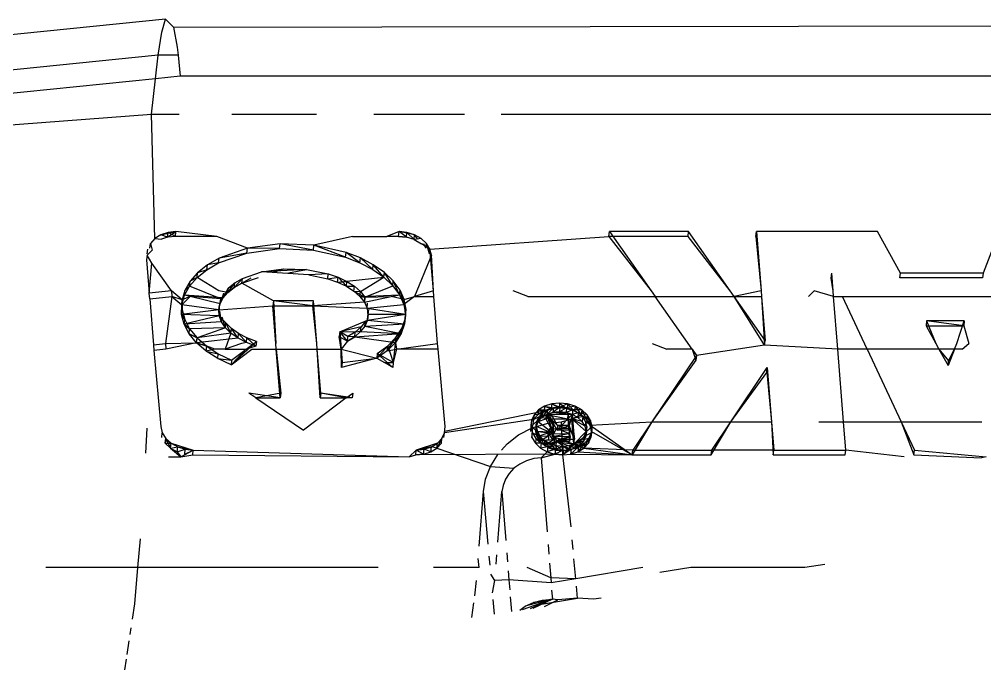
# Model space of a CAD drawing. Header units: metres. Extents: x -4.2 to 4.2, y -5.7 to 5.7.
# Drawn here: x 2.16388 to 2.169, y -0.08227 to -0.07883 of the extents above; entities that cross this region are included whole.
import ezdxf

# ---------------------------------------------------------------- set-up
doc = ezdxf.new("R2010")
doc.units = ezdxf.units.M

msp = doc.modelspace()

# ---------------------------------------------------------------- linework, layer by layer
for p, q in [((2.1646595, -0.0788278), (2.1632112, -0.0789732)), ((2.1646389, -0.0788955), (2.1646595, -0.0788278)), ((2.1646595, -0.0788278), (2.164702, -0.0788687)), ((2.164702, -0.0788687), (2.1973136, -0.0788278)), ((2.164702, -0.0788687), (2.1647212, -0.0789745)), ((2.1646208, -0.0790172), (2.1646389, -0.0788955)), ((2.1647212, -0.0789745), (2.1647255, -0.0790172)), ((2.1646208, -0.0790172), (2.1631279, -0.0791694)), ((2.1646066, -0.0791422), (2.1646208, -0.0790172)), ((2.1647255, -0.0790172), (2.1646208, -0.0790172)), ((2.1647255, -0.0790172), (2.164737, -0.0791289)), ((2.1646066, -0.0791422), (2.1634681, -0.0792583)), ((2.1645854, -0.0793298), (2.1646066, -0.0791422)), ((2.164737, -0.0791289), (2.1646066, -0.0791422)), ((2.1973923, -0.0791289), (2.164737, -0.0791289)), ((2.1634594, -0.0794154), (2.1645854, -0.0793298)), ((2.1645854, -0.0793298), (2.1647309, -0.0793298)), ((2.1646024, -0.0799889), (2.1645854, -0.0793298)), ((2.1650107, -0.0793298), (2.165459, -0.0793298)), ((2.1657634, -0.0793298), (2.166243, -0.0793298)), ((2.166437, -0.0793298), (2.1913633, -0.0793298)), ((2.1646024, -0.0799889), (2.1645786, -0.0800147)), ((2.1646344, -0.0799691), (2.1646024, -0.0799889)), ((2.1646024, -0.0799889), (2.1646372, -0.0799926)), ((2.1646344, -0.0799691), (2.1647141, -0.0799524)), ((2.1646725, -0.0799567), (2.1646344, -0.0799691)), ((2.1646696, -0.079982), (2.1646344, -0.0799691)), ((2.1646696, -0.079982), (2.1646372, -0.0799926)), ((2.1646696, -0.079982), (2.1647141, -0.0799524)), ((2.1646696, -0.079982), (2.1646725, -0.0799567)), ((2.1647113, -0.0799777), (2.1646696, -0.079982)), ((2.1647141, -0.0799524), (2.1646725, -0.0799567)), ((2.1647113, -0.0799777), (2.1646725, -0.0799567)), ((2.1647113, -0.0799777), (2.1647141, -0.0799524)), ((2.1649306, -0.0799777), (2.1647113, -0.0799777)), ((2.1649306, -0.0799777), (2.1647141, -0.0799524)), ((2.1650935, -0.0800406), (2.1649306, -0.0799777)), ((2.1656491, -0.0799777), (2.1654455, -0.0800245)), ((2.1656491, -0.0799777), (2.1658316, -0.0799777)), ((2.1658961, -0.0799524), (2.1658316, -0.0799777)), ((2.1658933, -0.0799777), (2.1658316, -0.0799777)), ((2.1658933, -0.0799777), (2.1658961, -0.0799524)), ((2.1658933, -0.0799777), (2.1659356, -0.079982)), ((2.1659356, -0.079982), (2.1658933, -0.0799777)), ((2.1659356, -0.079982), (2.1658961, -0.0799524)), ((2.1659785, -0.0799691), (2.1658961, -0.0799524)), ((2.1659384, -0.0799567), (2.1658961, -0.0799524)), ((2.1659356, -0.079982), (2.1658961, -0.0799524)), ((2.1659356, -0.079982), (2.1659384, -0.0799567)), ((2.1659757, -0.0799944), (2.1659356, -0.079982)), ((2.1659785, -0.0799691), (2.1659384, -0.0799567)), ((2.1659757, -0.0799944), (2.1659384, -0.0799567)), ((2.1659757, -0.0799944), (2.1659785, -0.0799691)), ((2.1660137, -0.0799889), (2.1659757, -0.0799944)), ((2.1659757, -0.0799944), (2.1660146, -0.0800177)), ((2.1660137, -0.0799889), (2.1659785, -0.0799691)), ((2.1659951, -0.0799923), (2.1659785, -0.0799691)), ((2.1660415, -0.0800147), (2.1660137, -0.0799889)), ((2.1660601, -0.0800448), (2.1670081, -0.0799777)), ((2.1670081, -0.0799777), (2.167011, -0.0799524)), ((2.1674273, -0.0799777), (2.1670081, -0.0799777)), ((2.1670081, -0.0799777), (2.1672322, -0.0802669)), ((2.1674301, -0.0799524), (2.167011, -0.0799524)), ((2.167011, -0.0799524), (2.1672322, -0.0802669)), ((2.1674273, -0.0799777), (2.1674301, -0.0799524)), ((2.1676513, -0.0802669), (2.1674273, -0.0799777)), ((2.1676513, -0.0802669), (2.1674301, -0.0799524)), ((2.1677873, -0.0799777), (2.1677902, -0.0799524)), ((2.1677873, -0.0799777), (2.1678151, -0.0802669)), ((2.168432, -0.0799524), (2.1677902, -0.0799524)), ((2.1677902, -0.0799524), (2.1678151, -0.0802669)), ((2.1685526, -0.0801719), (2.168432, -0.0799524)), ((2.1690765, -0.0799524), (2.1689909, -0.0801719)), ((2.164562, -0.0800701), (2.1645648, -0.0800448)), ((2.1645758, -0.08004), (2.1645786, -0.0800147)), ((2.1645786, -0.0800147), (2.1645883, -0.0800511)), ((2.1650935, -0.0800406), (2.1649433, -0.0800931)), ((2.1650906, -0.0800659), (2.1650935, -0.0800406)), ((2.1650906, -0.0800659), (2.1652633, -0.0800423)), ((2.1652661, -0.080017), (2.1650935, -0.0800406)), ((2.1652633, -0.0800423), (2.1650935, -0.0800406)), ((2.1652633, -0.0800423), (2.1652661, -0.080017)), ((2.1652633, -0.0800423), (2.1654427, -0.0800499)), ((2.1654455, -0.0800245), (2.1652661, -0.080017)), ((2.1654427, -0.0800499), (2.1652661, -0.080017)), ((2.1654427, -0.0800499), (2.1654455, -0.0800245)), ((2.1656153, -0.0800625), (2.1654455, -0.0800245)), ((2.1656124, -0.0800879), (2.1654455, -0.0800245)), ((2.1660601, -0.0800448), (2.1660146, -0.0800177)), ((2.1660386, -0.08004), (2.166027, -0.0800163)), ((2.1660386, -0.08004), (2.1660415, -0.0800147)), ((2.1660601, -0.0800448), (2.1660415, -0.0800147)), ((2.1660572, -0.0800701), (2.1660415, -0.0800147)), ((2.1660572, -0.0800701), (2.1660601, -0.0800448)), ((2.1660681, -0.080077), (2.1660601, -0.0800448)), ((2.1660653, -0.0801023), (2.1660601, -0.0800448)), ((2.1645619, -0.080077), (2.164559, -0.0801023)), ((2.1645883, -0.0800511), (2.1645619, -0.080077)), ((2.1645869, -0.0801199), (2.1645619, -0.080077)), ((2.1649433, -0.0800931), (2.164881, -0.0801288)), ((2.1649404, -0.0801184), (2.1650906, -0.0800659)), ((2.1649404, -0.0801184), (2.1649433, -0.0800931)), ((2.1650906, -0.0800659), (2.1649433, -0.0800931)), ((2.1654427, -0.0800499), (2.1656124, -0.0800879)), ((2.1656124, -0.0800879), (2.1656153, -0.0800625)), ((2.1656124, -0.0800879), (2.1656887, -0.0801173)), ((2.1656916, -0.080092), (2.1656153, -0.0800625)), ((2.1656887, -0.0801173), (2.1656153, -0.0800625)), ((2.1656887, -0.0801173), (2.1656916, -0.080092)), ((2.1657598, -0.0801275), (2.1656916, -0.080092)), ((2.1657569, -0.0801528), (2.1656916, -0.080092)), ((2.1660681, -0.080077), (2.1659778, -0.0802966)), ((2.1660653, -0.0801023), (2.1660681, -0.080077)), ((2.1660783, -0.0802669), (2.1660681, -0.080077)), ((2.164559, -0.0801023), (2.164573, -0.0802788)), ((2.164573, -0.0802788), (2.1645869, -0.0801199)), ((2.1646898, -0.0802669), (2.1645869, -0.0801199)), ((2.164881, -0.0801288), (2.1648293, -0.0801698)), ((2.1648781, -0.0801542), (2.1649404, -0.0801184)), ((2.1648781, -0.0801542), (2.164881, -0.0801288)), ((2.1649404, -0.0801184), (2.164881, -0.0801288)), ((2.1651674, -0.080166), (2.165284, -0.0801499)), ((2.165232, -0.0801679), (2.165284, -0.0801499)), ((2.165284, -0.0801499), (2.165406, -0.0801534)), ((2.1656887, -0.0801173), (2.1657569, -0.0801528)), ((2.1657569, -0.0801528), (2.1657598, -0.0801275)), ((2.1658184, -0.0801683), (2.1657598, -0.0801275)), ((2.1658155, -0.0801936), (2.1657598, -0.0801275)), ((2.1660783, -0.0802669), (2.1660653, -0.0801023)), ((2.1647864, -0.0802405), (2.1648264, -0.0801951)), ((2.1648293, -0.0801698), (2.1647893, -0.0802151)), ((2.1648264, -0.0801951), (2.1647893, -0.0802151)), ((2.1648264, -0.0801951), (2.1648781, -0.0801542)), ((2.1648264, -0.0801951), (2.1648293, -0.0801698)), ((2.164942, -0.0802669), (2.1648264, -0.0801951)), ((2.1648781, -0.0801542), (2.1648293, -0.0801698)), ((2.1650233, -0.0802487), (2.1650671, -0.0802004)), ((2.1650261, -0.0802234), (2.1650671, -0.0802004)), ((2.1650642, -0.0802257), (2.1651511, -0.080196)), ((2.1650642, -0.0802257), (2.1651121, -0.080198)), ((2.1650642, -0.0802257), (2.1650671, -0.0802004)), ((2.1650671, -0.0802004), (2.1651674, -0.080166)), ((2.165406, -0.0801534), (2.1651674, -0.080166)), ((2.1654186, -0.0801818), (2.1651674, -0.080166)), ((2.1653098, -0.0801702), (2.165406, -0.0801534)), ((2.165406, -0.0801534), (2.1655216, -0.0801764)), ((2.1655216, -0.0801764), (2.1654186, -0.0801818)), ((2.1654186, -0.0801818), (2.1655187, -0.0802017)), ((2.1655187, -0.0802017), (2.1655216, -0.0801764)), ((2.1655187, -0.0802017), (2.1655736, -0.0801945)), ((2.1655187, -0.0802017), (2.1655736, -0.0801945)), ((2.1655187, -0.0802017), (2.1655707, -0.0802199)), ((2.1655216, -0.0801764), (2.1655736, -0.0801945)), ((2.1655707, -0.0802199), (2.1658155, -0.0801936)), ((2.1655707, -0.0802199), (2.1655736, -0.0801945)), ((2.1655736, -0.0801945), (2.16562, -0.0802166)), ((2.1655736, -0.0801945), (2.1656171, -0.0802419)), ((2.1656917, -0.0802702), (2.1658155, -0.0801936)), ((2.1657569, -0.0801528), (2.1658155, -0.0801936)), ((2.1658155, -0.0801936), (2.1658184, -0.0801683)), ((2.1658155, -0.0801936), (2.1658631, -0.0802388)), ((2.165866, -0.0802135), (2.1658184, -0.0801683)), ((2.1658631, -0.0802388), (2.1658184, -0.0801683)), ((2.1681859, -0.0801984), (2.1681888, -0.0801731)), ((2.1681962, -0.0802669), (2.1681859, -0.0801984)), ((2.1681962, -0.0802669), (2.1681888, -0.0801731)), ((2.1685498, -0.0801972), (2.1685526, -0.0801719)), ((2.1689881, -0.0801972), (2.1685498, -0.0801972)), ((2.1689909, -0.0801719), (2.1685526, -0.0801719)), ((2.1689909, -0.0801719), (2.1689881, -0.0801972)), ((2.1647591, -0.080289), (2.1647864, -0.0802405)), ((2.1647893, -0.0802151), (2.1647619, -0.0802637)), ((2.1647864, -0.0802405), (2.1647619, -0.0802637)), ((2.1647864, -0.0802405), (2.1647893, -0.0802151)), ((2.1649512, -0.0803092), (2.1647864, -0.0802405)), ((2.1649646, -0.0803038), (2.1649927, -0.0802497)), ((2.1649898, -0.080275), (2.1650261, -0.0802234)), ((2.1650233, -0.0802487), (2.1649898, -0.080275)), ((2.1649898, -0.080275), (2.1650233, -0.0802487)), ((2.1649898, -0.080275), (2.1649927, -0.0802497)), ((2.1649898, -0.080275), (2.1649927, -0.0802497)), ((2.1649927, -0.0802497), (2.1650261, -0.0802234)), ((2.1650233, -0.0802487), (2.1650261, -0.0802234)), ((2.1650642, -0.0802257), (2.1650233, -0.0802487)), ((2.1650233, -0.0802487), (2.1650642, -0.0802257)), ((2.1652307, -0.0803197), (2.1650642, -0.0802257)), ((2.1655707, -0.0802199), (2.16562, -0.0802166)), ((2.1655707, -0.0802199), (2.1656171, -0.0802419)), ((2.1656171, -0.0802419), (2.16562, -0.0802166)), ((2.1656171, -0.0802419), (2.1656568, -0.0802673)), ((2.1656171, -0.0802419), (2.1656568, -0.0802673)), ((2.1656171, -0.0802419), (2.1656596, -0.080242)), ((2.16562, -0.0802166), (2.1656596, -0.080242)), ((2.1656568, -0.0802673), (2.1656596, -0.080242)), ((2.1656596, -0.080242), (2.1656917, -0.0802702)), ((2.1657153, -0.0803004), (2.1658631, -0.0802388)), ((2.1658631, -0.0802388), (2.165866, -0.0802135)), ((2.1658631, -0.0802388), (2.1658986, -0.0802873)), ((2.1659014, -0.080262), (2.165866, -0.0802135)), ((2.1658986, -0.0802873), (2.165866, -0.0802135)), ((2.1646898, -0.0802669), (2.164573, -0.0802788)), ((2.1645753, -0.0803085), (2.164573, -0.0802788)), ((2.1645753, -0.0803085), (2.1646921, -0.0802966)), ((2.1646921, -0.0802966), (2.1646583, -0.0805453)), ((2.1646898, -0.0802669), (2.1646921, -0.0802966)), ((2.1647478, -0.0803145), (2.1646898, -0.0802669)), ((2.1646921, -0.0802966), (2.164745, -0.0803398)), ((2.1647478, -0.0803145), (2.1646921, -0.0802966)), ((2.164745, -0.0803398), (2.1647591, -0.080289)), ((2.1647904, -0.0802966), (2.164745, -0.0803398)), ((2.1647619, -0.0802637), (2.1647478, -0.0803145)), ((2.1647591, -0.080289), (2.1647478, -0.0803145)), ((2.1647904, -0.0802966), (2.1647478, -0.0803145)), ((2.1647591, -0.080289), (2.1647619, -0.0802637)), ((2.1647904, -0.0802966), (2.1647591, -0.080289)), ((2.1649646, -0.0803038), (2.1647591, -0.080289)), ((2.1649483, -0.0803345), (2.1647904, -0.0802966)), ((2.1649512, -0.0803092), (2.1647904, -0.0802966)), ((2.1649898, -0.080275), (2.164942, -0.0802669)), ((2.1649483, -0.0803345), (2.1649675, -0.0802785)), ((2.1649483, -0.0803345), (2.1649646, -0.0803038)), ((2.1649512, -0.0803092), (2.1649898, -0.080275)), ((2.1649646, -0.0803038), (2.1649898, -0.080275)), ((2.1649646, -0.0803038), (2.1649675, -0.0802785)), ((2.1656568, -0.0802673), (2.1657153, -0.0803004)), ((2.1656568, -0.0802673), (2.1656917, -0.0802702)), ((2.1656568, -0.0802673), (2.1656888, -0.0802955)), ((2.1656568, -0.0802673), (2.1656917, -0.0802702)), ((2.1656888, -0.0802955), (2.1656917, -0.0802702)), ((2.1656888, -0.0802955), (2.1658986, -0.0802873)), ((2.1656888, -0.0802955), (2.1657125, -0.0803257)), ((2.1656888, -0.0802955), (2.1657153, -0.0803004)), ((2.1656917, -0.0802702), (2.1657153, -0.0803004)), ((2.1657125, -0.0803257), (2.1658538, -0.0802966)), ((2.1657153, -0.0803004), (2.1657125, -0.0803257)), ((2.1657125, -0.0803257), (2.1657153, -0.0803004)), ((2.1657153, -0.0803004), (2.1658538, -0.0802966)), ((2.1658538, -0.0802966), (2.1658986, -0.0802873)), ((2.165924, -0.0803127), (2.1658538, -0.0802966)), ((2.1658986, -0.0802873), (2.1659014, -0.080262)), ((2.1658986, -0.0802873), (2.1659212, -0.080338)), ((2.165924, -0.0803127), (2.1659014, -0.080262)), ((2.1659212, -0.080338), (2.1659014, -0.080262)), ((2.1659778, -0.0802966), (2.1659212, -0.080338)), ((2.165924, -0.0803127), (2.1659778, -0.0802966)), ((2.1660783, -0.0802669), (2.1659778, -0.0802966)), ((2.1659778, -0.0802966), (2.1660807, -0.0802966)), ((2.1660807, -0.0802966), (2.1660783, -0.0802669)), ((2.1661004, -0.0805453), (2.1660807, -0.0802966)), ((2.1665791, -0.0802966), (2.1665006, -0.0802669)), ((2.1665791, -0.0802966), (2.1672531, -0.0802966)), ((2.1672322, -0.0802669), (2.1672531, -0.0802966)), ((2.1672531, -0.0802966), (2.1676722, -0.0802966)), ((2.1674489, -0.080575), (2.1672531, -0.0802966)), ((2.1676722, -0.0802966), (2.1676513, -0.0802669)), ((2.1678151, -0.0802669), (2.1676722, -0.0802966)), ((2.1676722, -0.0802966), (2.1678175, -0.0802966)), ((2.1678359, -0.0805293), (2.1676722, -0.0802966)), ((2.167833, -0.0805546), (2.1676722, -0.0802966)), ((2.1678151, -0.0802669), (2.1678175, -0.0802966)), ((2.1678175, -0.0802966), (2.1678359, -0.0805293)), ((2.1678175, -0.0802966), (2.167833, -0.0805546)), ((2.1680665, -0.0802966), (2.1680959, -0.0802669)), ((2.1681986, -0.0802966), (2.1680959, -0.0802669)), ((2.1681986, -0.0802966), (2.1681962, -0.0802669)), ((2.1681986, -0.0802966), (2.1682465, -0.0802966)), ((2.1682207, -0.080575), (2.1681986, -0.0802966)), ((2.1682465, -0.0802966), (2.1692086, -0.0802966)), ((2.1683767, -0.080575), (2.1682465, -0.0802966)), ((2.1645753, -0.0803085), (2.1645946, -0.0805518)), ((2.1647445, -0.0803915), (2.164745, -0.0803398)), ((2.164745, -0.0803398), (2.1647478, -0.0803145)), ((2.1649413, -0.0803664), (2.164745, -0.0803398)), ((2.164745, -0.0803398), (2.1647474, -0.0803662)), ((2.1647478, -0.0803145), (2.1647474, -0.0803662)), ((2.1649413, -0.0803664), (2.1649512, -0.0803092)), ((2.1649413, -0.0803664), (2.1649483, -0.0803345)), ((2.1649413, -0.0803664), (2.1649483, -0.0803345)), ((2.1649413, -0.0803664), (2.1649442, -0.0803411)), ((2.1649413, -0.0803664), (2.1652279, -0.080345)), ((2.1649437, -0.0803987), (2.1649442, -0.0803411)), ((2.1649483, -0.0803345), (2.1649512, -0.0803092)), ((2.1649483, -0.0803345), (2.1649512, -0.0803092)), ((2.1652307, -0.0803197), (2.1652279, -0.080345)), ((2.1652279, -0.080345), (2.1654397, -0.080345)), ((2.1652437, -0.0805453), (2.1652279, -0.080345)), ((2.1654425, -0.0803197), (2.1652307, -0.0803197)), ((2.1652307, -0.0803197), (2.1652437, -0.0805453)), ((2.1654397, -0.080345), (2.1652307, -0.0803197)), ((2.1654397, -0.080345), (2.1652307, -0.0803197)), ((2.1654397, -0.080345), (2.1654425, -0.0803197)), ((2.1657125, -0.0803257), (2.1654397, -0.080345)), ((2.1654604, -0.0805453), (2.1654397, -0.080345)), ((2.1654397, -0.080345), (2.1657271, -0.0803573)), ((2.1654604, -0.0805453), (2.1654425, -0.0803197)), ((2.1657125, -0.0803257), (2.1657271, -0.0803573)), ((2.1657125, -0.0803257), (2.1657271, -0.0803573)), ((2.1657271, -0.0803573), (2.16573, -0.080332)), ((2.1657271, -0.0803573), (2.1659212, -0.080338)), ((2.1659212, -0.080338), (2.165924, -0.0803127)), ((2.1659212, -0.080338), (2.1659303, -0.0803897)), ((2.1659332, -0.0803644), (2.165924, -0.0803127)), ((2.1659303, -0.0803897), (2.165924, -0.0803127)), ((2.1647445, -0.0803915), (2.1647474, -0.0803662)), ((2.1649413, -0.0803664), (2.1647445, -0.0803915)), ((2.1647576, -0.0804431), (2.1647445, -0.0803915)), ((2.1649437, -0.0803987), (2.1647445, -0.0803915)), ((2.1647605, -0.0804177), (2.1647445, -0.0803915)), ((2.1647445, -0.0803915), (2.1647605, -0.0804177)), ((2.1647474, -0.0803662), (2.1647605, -0.0804177)), ((2.1649437, -0.0803987), (2.1647576, -0.0804431)), ((2.1649437, -0.0803987), (2.1649413, -0.0803664)), ((2.1649437, -0.0803987), (2.1649413, -0.0803664)), ((2.1649437, -0.0803987), (2.1649466, -0.0803734)), ((2.1649793, -0.080436), (2.1649437, -0.0803987)), ((2.1649555, -0.0804306), (2.1649437, -0.0803987)), ((2.1649555, -0.0804306), (2.1649466, -0.0803734)), ((2.1649555, -0.0804306), (2.1649584, -0.0804053)), ((2.1649764, -0.0804613), (2.1649584, -0.0804053)), ((2.1657271, -0.0803573), (2.1659303, -0.0803897)), ((2.1657271, -0.0803573), (2.1657313, -0.0803964)), ((2.1657271, -0.0803573), (2.1657325, -0.0803896)), ((2.1657325, -0.0803896), (2.1657284, -0.0804217)), ((2.1657284, -0.0804217), (2.1659303, -0.0803897)), ((2.1657313, -0.0803964), (2.1657284, -0.0804217)), ((2.1657284, -0.0804217), (2.1657313, -0.0803964)), ((2.1657325, -0.0803896), (2.1657354, -0.0803643)), ((2.1657325, -0.0803896), (2.1659303, -0.0803897)), ((2.1659258, -0.0804413), (2.1659332, -0.0803644)), ((2.1659303, -0.0803897), (2.1659258, -0.0804413)), ((2.1659287, -0.080416), (2.1659332, -0.0803644)), ((2.1659303, -0.0803897), (2.1659287, -0.080416)), ((2.1659303, -0.0803897), (2.1659332, -0.0803644)), ((2.1647576, -0.0804431), (2.1647605, -0.0804177)), ((2.1649555, -0.0804306), (2.1647576, -0.0804431)), ((2.164784, -0.0804932), (2.1647576, -0.0804431)), ((2.1647869, -0.0804679), (2.1647576, -0.0804431)), ((2.1647576, -0.0804431), (2.1647869, -0.0804679)), ((2.1647605, -0.0804177), (2.1647869, -0.0804679)), ((2.1649764, -0.0804613), (2.1649555, -0.0804306)), ((2.1649764, -0.0804613), (2.1649793, -0.080436)), ((2.1650088, -0.0804649), (2.1649793, -0.080436)), ((2.1650059, -0.0804902), (2.1649793, -0.080436)), ((2.1655819, -0.080483), (2.1657284, -0.0804217)), ((2.1656954, -0.080457), (2.1655819, -0.080483)), ((2.1656954, -0.080457), (2.1656644, -0.0804841)), ((2.165715, -0.0804528), (2.1656925, -0.0804823)), ((2.1656925, -0.0804823), (2.1656954, -0.080457)), ((2.1657178, -0.0804275), (2.1656954, -0.080457)), ((2.1657284, -0.0804217), (2.165715, -0.0804528)), ((2.165715, -0.0804528), (2.1657178, -0.0804275)), ((2.165715, -0.0804528), (2.1659258, -0.0804413)), ((2.165715, -0.0804528), (2.1659078, -0.0804915)), ((2.1657284, -0.0804217), (2.1659258, -0.0804413)), ((2.1659078, -0.0804915), (2.1659287, -0.080416)), ((2.1659258, -0.0804413), (2.1659078, -0.0804915)), ((2.1659107, -0.0804662), (2.1659287, -0.080416)), ((2.1659258, -0.0804413), (2.1659287, -0.080416)), ((2.1686914, -0.0804258), (2.1686885, -0.0804511)), ((2.1686885, -0.0804511), (2.1688882, -0.0804511)), ((2.1686885, -0.0804511), (2.1687406, -0.0805453)), ((2.1688911, -0.0804258), (2.1686914, -0.0804258)), ((2.1686914, -0.0804258), (2.1687406, -0.0805453)), ((2.1688882, -0.0804511), (2.1686914, -0.0804258)), ((2.1688511, -0.0805453), (2.1688911, -0.0804258)), ((2.1688911, -0.0804258), (2.1688882, -0.0804511)), ((2.1688882, -0.0804511), (2.1689156, -0.0805453)), ((2.164784, -0.0804932), (2.1647869, -0.0804679)), ((2.1648232, -0.0805408), (2.164784, -0.0804932)), ((2.164826, -0.0805155), (2.164784, -0.0804932)), ((2.164784, -0.0804932), (2.164826, -0.0805155)), ((2.1649764, -0.0804613), (2.1647869, -0.0804679)), ((2.1647869, -0.0804679), (2.164826, -0.0805155)), ((2.1649764, -0.0804613), (2.164826, -0.0805155)), ((2.1650059, -0.0804902), (2.164826, -0.0805155)), ((2.1650059, -0.0804902), (2.1649749, -0.080575)), ((2.1650059, -0.0804902), (2.1649764, -0.0804613)), ((2.1650059, -0.0804902), (2.1650088, -0.0804649)), ((2.1650433, -0.0805166), (2.1650059, -0.0804902)), ((2.1650462, -0.0804913), (2.1650088, -0.0804649)), ((2.1650433, -0.0805166), (2.1650088, -0.0804649)), ((2.1650433, -0.0805166), (2.1650462, -0.0804913)), ((2.1650906, -0.0805144), (2.1650462, -0.0804913)), ((2.1650877, -0.0805397), (2.1650462, -0.0804913)), ((2.1655819, -0.080483), (2.165579, -0.0805083)), ((2.1655892, -0.080575), (2.165579, -0.0805083)), ((2.165579, -0.0805083), (2.1656228, -0.0805335)), ((2.1655819, -0.080483), (2.1655892, -0.080575)), ((2.1656228, -0.0805335), (2.1655819, -0.080483)), ((2.1656257, -0.0805082), (2.1655819, -0.080483)), ((2.1656644, -0.0804841), (2.1655819, -0.080483)), ((2.1656228, -0.0805335), (2.1656257, -0.0805082)), ((2.1656228, -0.0805335), (2.1656615, -0.0805094)), ((2.1656615, -0.0805094), (2.1656228, -0.0805335)), ((2.1656644, -0.0804841), (2.1656257, -0.0805082)), ((2.1656615, -0.0805094), (2.1656257, -0.0805082)), ((2.1656925, -0.0804823), (2.1656615, -0.0805094)), ((2.1656615, -0.0805094), (2.1656644, -0.0804841)), ((2.1656615, -0.0805094), (2.1659078, -0.0804915)), ((2.1656615, -0.0805094), (2.1658767, -0.0805393)), ((2.1656925, -0.0804823), (2.1656644, -0.0804841)), ((2.1656925, -0.0804823), (2.1659078, -0.0804915)), ((2.1659107, -0.0804662), (2.1658767, -0.0805393)), ((2.1658767, -0.0805393), (2.1659107, -0.0804662)), ((2.1659078, -0.0804915), (2.1658767, -0.0805393)), ((2.1658795, -0.0805139), (2.1659107, -0.0804662)), ((2.1659078, -0.0804915), (2.1659107, -0.0804662)), ((2.1645946, -0.0805518), (2.1646583, -0.0805453)), ((2.1645946, -0.0805518), (2.1645969, -0.0805815)), ((2.1646583, -0.0805453), (2.1648232, -0.0805408)), ((2.1646583, -0.0805453), (2.1646606, -0.080575)), ((2.1648232, -0.0805408), (2.1646606, -0.080575)), ((2.1648232, -0.0805408), (2.164826, -0.0805155)), ((2.1650433, -0.0805166), (2.1648232, -0.0805408)), ((2.1648741, -0.0805849), (2.1648232, -0.0805408)), ((2.164877, -0.0805595), (2.1648232, -0.0805408)), ((2.1648232, -0.0805408), (2.164877, -0.0805595)), ((2.164826, -0.0805155), (2.164877, -0.0805595)), ((2.1648741, -0.0805849), (2.164877, -0.0805595)), ((2.164877, -0.0805595), (2.1649385, -0.0805989)), ((2.1649206, -0.080575), (2.164877, -0.0805595)), ((2.1650611, -0.0805453), (2.1649749, -0.080575)), ((2.1650064, -0.080658), (2.1651409, -0.0805338)), ((2.1650877, -0.0805397), (2.1650433, -0.0805166)), ((2.1650877, -0.0805397), (2.1650611, -0.0805453)), ((2.1650861, -0.080575), (2.1651409, -0.0805338)), ((2.1651381, -0.0805591), (2.1650861, -0.080575)), ((2.1650877, -0.0805397), (2.1650906, -0.0805144)), ((2.1651381, -0.0805591), (2.1650877, -0.0805397)), ((2.1651409, -0.0805338), (2.1650906, -0.0805144)), ((2.1651381, -0.0805591), (2.1650906, -0.0805144)), ((2.1651409, -0.0805338), (2.1651381, -0.0805591)), ((2.1652461, -0.080575), (2.1652437, -0.0805453)), ((2.1654627, -0.080575), (2.1654604, -0.0805453)), ((2.1656228, -0.0805335), (2.1655892, -0.080575)), ((2.1657782, -0.0806229), (2.165836, -0.0805581)), ((2.1657811, -0.0805976), (2.165836, -0.0805581)), ((2.1658331, -0.0805834), (2.1658795, -0.0805139)), ((2.1658767, -0.0805393), (2.1658331, -0.0805834)), ((2.1658331, -0.0805834), (2.165836, -0.0805581)), ((2.165836, -0.0805581), (2.1658795, -0.0805139)), ((2.165836, -0.0805581), (2.1658657, -0.0806463)), ((2.1658795, -0.0805139), (2.1658657, -0.0806463)), ((2.1658767, -0.0805393), (2.1658795, -0.0805139)), ((2.1658767, -0.0805393), (2.1658835, -0.080575)), ((2.1658835, -0.080575), (2.1661004, -0.0805453)), ((2.1661027, -0.080575), (2.1661004, -0.0805453)), ((2.1672372, -0.0805453), (2.1673157, -0.080575)), ((2.167833, -0.0805546), (2.1674719, -0.0806077)), ((2.167833, -0.0805546), (2.1678359, -0.0805293)), ((2.1682207, -0.080575), (2.167833, -0.0805546)), ((2.1687406, -0.0805453), (2.168757, -0.080575)), ((2.1688394, -0.080575), (2.1688511, -0.0805453)), ((2.1688807, -0.080575), (2.1689156, -0.0805453)), ((2.1646606, -0.080575), (2.1645969, -0.0805815)), ((2.1645969, -0.0805815), (2.1646338, -0.0809852)), ((2.1649206, -0.080575), (2.1648741, -0.0805849)), ((2.1649356, -0.0806242), (2.1648741, -0.0805849)), ((2.1648741, -0.0805849), (2.1649385, -0.0805989)), ((2.1649749, -0.080575), (2.1649206, -0.080575)), ((2.1649356, -0.0806242), (2.1649385, -0.0805989)), ((2.1649385, -0.0805989), (2.1650093, -0.0806327)), ((2.1649749, -0.080575), (2.1650861, -0.080575)), ((2.1650861, -0.080575), (2.1650064, -0.080658)), ((2.1650064, -0.080658), (2.1651169, -0.080575)), ((2.1650093, -0.0806327), (2.1650861, -0.080575)), ((2.1651169, -0.080575), (2.1652461, -0.080575)), ((2.1652665, -0.0808332), (2.1652461, -0.080575)), ((2.1652461, -0.080575), (2.1652694, -0.0808079)), ((2.1652461, -0.080575), (2.1654627, -0.080575)), ((2.1654783, -0.0808332), (2.1654627, -0.080575)), ((2.1654812, -0.0808079), (2.1654627, -0.080575)), ((2.1654627, -0.080575), (2.1655892, -0.080575)), ((2.1655919, -0.0806716), (2.1655892, -0.080575)), ((2.1655892, -0.080575), (2.1655948, -0.0806463)), ((2.1655892, -0.080575), (2.1657782, -0.0806229)), ((2.1658331, -0.0805834), (2.1657782, -0.0806229)), ((2.1657811, -0.0805976), (2.1657782, -0.0806229)), ((2.1658628, -0.0806716), (2.1657811, -0.0805976)), ((2.1658657, -0.0806463), (2.1657811, -0.0805976)), ((2.1658331, -0.0805834), (2.1658835, -0.080575)), ((2.1658835, -0.080575), (2.1658657, -0.0806463)), ((2.1661027, -0.080575), (2.1658835, -0.080575)), ((2.1661401, -0.0809852), (2.1661027, -0.080575)), ((2.1674719, -0.0806077), (2.1672349, -0.0809602)), ((2.1674489, -0.080575), (2.1673157, -0.080575)), ((2.1674489, -0.080575), (2.1674719, -0.0806077)), ((2.1674489, -0.080575), (2.167469, -0.080633)), ((2.1674719, -0.0806077), (2.167469, -0.080633)), ((2.1682512, -0.0809602), (2.1682207, -0.080575)), ((2.1683767, -0.080575), (2.1682207, -0.080575)), ((2.1683767, -0.080575), (2.1685567, -0.0809602)), ((2.168757, -0.080575), (2.1683767, -0.080575)), ((2.168757, -0.080575), (2.1688051, -0.0806621)), ((2.168757, -0.080575), (2.168808, -0.0806367)), ((2.1688394, -0.080575), (2.168757, -0.080575)), ((2.1688394, -0.080575), (2.1688051, -0.0806621)), ((2.168808, -0.0806367), (2.1688394, -0.080575)), ((2.1688807, -0.080575), (2.1688394, -0.080575)), ((2.1650064, -0.080658), (2.1649356, -0.0806242)), ((2.1649356, -0.0806242), (2.1650093, -0.0806327)), ((2.1650093, -0.0806327), (2.1650064, -0.080658)), ((2.1657782, -0.0806229), (2.1655919, -0.0806716)), ((2.1655948, -0.0806463), (2.1655919, -0.0806716)), ((2.1655948, -0.0806463), (2.1657782, -0.0806229)), ((2.1657782, -0.0806229), (2.1658188, -0.0806463)), ((2.1658628, -0.0806716), (2.1658188, -0.0806463)), ((2.1658188, -0.0806463), (2.1658657, -0.0806463)), ((2.1658657, -0.0806463), (2.1658628, -0.0806716)), ((2.167469, -0.080633), (2.1672349, -0.0809602)), ((2.1688051, -0.0806621), (2.168808, -0.0806367)), ((2.1676541, -0.0809602), (2.1678473, -0.0806727)), ((2.1676541, -0.0809602), (2.1678444, -0.080698)), ((2.1678444, -0.080698), (2.1678473, -0.0806727)), ((2.1678444, -0.080698), (2.1678701, -0.0809602)), ((2.1678473, -0.0806727), (2.1678701, -0.0809602)), ((2.1651376, -0.0808332), (2.1651, -0.0808079)), ((2.1652665, -0.0808332), (2.1651, -0.0808079)), ((2.1652694, -0.0808079), (2.1651376, -0.0808332)), ((2.1652694, -0.0808079), (2.1652665, -0.0808332)), ((2.1654812, -0.0808079), (2.1654783, -0.0808332)), ((2.1656169, -0.0808332), (2.1654812, -0.0808079)), ((2.1656478, -0.0808332), (2.1654812, -0.0808079)), ((2.1656169, -0.0808332), (2.1656506, -0.0808079)), ((2.1656506, -0.0808079), (2.1656478, -0.0808332)), ((2.1651376, -0.0808332), (2.1652665, -0.0808332)), ((2.1651376, -0.0808332), (2.1653908, -0.0810032)), ((2.1656169, -0.0808332), (2.1653908, -0.0810032)), ((2.1654783, -0.0808332), (2.1656169, -0.0808332)), ((2.1656478, -0.0808332), (2.1656169, -0.0808332)), ((2.1667055, -0.0808649), (2.1666673, -0.0808773)), ((2.1667055, -0.0808649), (2.1667026, -0.0808902)), ((2.1667471, -0.0808606), (2.1667055, -0.0808649)), ((2.1667055, -0.0808649), (2.1667488, -0.0808819)), ((2.1667055, -0.0808649), (2.1667442, -0.0808859)), ((2.1667471, -0.0808606), (2.1667442, -0.0808859)), ((2.1667894, -0.0808649), (2.1667471, -0.0808606)), ((2.1667471, -0.0808606), (2.1667865, -0.0808902)), ((2.1667894, -0.0808649), (2.1667488, -0.0808819)), ((2.1667894, -0.0808649), (2.1667865, -0.0808902)), ((2.1668295, -0.0808773), (2.1667894, -0.0808649)), ((2.1667894, -0.0808649), (2.1668266, -0.0809026)), ((2.1666645, -0.0809026), (2.1661372, -0.0810105)), ((2.1666353, -0.0808971), (2.1666116, -0.0809229)), ((2.1666116, -0.0809229), (2.1666561, -0.0809121)), ((2.1667026, -0.0808902), (2.1666325, -0.0809224)), ((2.1666353, -0.0808971), (2.1666325, -0.0809224)), ((2.1666645, -0.0809026), (2.1666325, -0.0809224)), ((2.1666561, -0.0809121), (2.1666336, -0.0809588)), ((2.1666673, -0.0808773), (2.1666353, -0.0808971)), ((2.1666353, -0.0808971), (2.1666826, -0.0808957)), ((2.1666353, -0.0808971), (2.1666645, -0.0809026)), ((2.1666561, -0.0809121), (2.1666364, -0.0809335)), ((2.1666826, -0.0808957), (2.1666532, -0.0809374)), ((2.1666561, -0.0809121), (2.1666532, -0.0809374)), ((2.1666826, -0.0808957), (2.1666561, -0.0809121)), ((2.1666673, -0.0808773), (2.1666645, -0.0809026)), ((2.1667026, -0.0808902), (2.1666645, -0.0809026)), ((2.1666673, -0.0808773), (2.1667142, -0.0808854)), ((2.1666673, -0.0808773), (2.1667026, -0.0808902)), ((2.1667142, -0.0808854), (2.1666798, -0.080921)), ((2.1666826, -0.0808957), (2.1666798, -0.080921)), ((2.1667114, -0.0809107), (2.1666798, -0.080921)), ((2.1667142, -0.0808854), (2.1666826, -0.0808957)), ((2.1667442, -0.0808859), (2.1667026, -0.0808902)), ((2.1667488, -0.0808819), (2.1667114, -0.0809107)), ((2.1667142, -0.0808854), (2.1667114, -0.0809107)), ((2.1667459, -0.0809072), (2.1667114, -0.0809107)), ((2.1668142, -0.080921), (2.1667114, -0.0809107)), ((2.166781, -0.0809107), (2.1667114, -0.0809107)), ((2.1667488, -0.0808819), (2.1667142, -0.0808854)), ((2.1667865, -0.0808902), (2.1667442, -0.0808859)), ((2.1667488, -0.0808819), (2.1667459, -0.0809072)), ((2.1667838, -0.0808854), (2.1667459, -0.0809072)), ((2.166781, -0.0809107), (2.1667459, -0.0809072)), ((2.1667838, -0.0808854), (2.1667488, -0.0808819)), ((2.1667838, -0.0808854), (2.166781, -0.0809107)), ((2.1668171, -0.0808957), (2.166781, -0.0809107)), ((2.1668142, -0.080921), (2.166781, -0.0809107)), ((2.1668295, -0.0808773), (2.1667838, -0.0808854)), ((2.1668171, -0.0808957), (2.1667838, -0.0808854)), ((2.1668266, -0.0809026), (2.1667865, -0.0808902)), ((2.1668171, -0.0808957), (2.1668142, -0.080921)), ((2.1668462, -0.0809121), (2.1668142, -0.080921)), ((2.1668462, -0.0809121), (2.1668171, -0.0808957)), ((2.1668646, -0.0808971), (2.1668171, -0.0808957)), ((2.1668295, -0.0808773), (2.1668266, -0.0809026)), ((2.1668617, -0.0809224), (2.1668266, -0.0809026)), ((2.1668646, -0.0808971), (2.1668295, -0.0808773)), ((2.1668295, -0.0808773), (2.1668617, -0.0809224)), ((2.1668462, -0.0809121), (2.1668434, -0.0809374)), ((2.1668693, -0.0809335), (2.1668462, -0.0809121)), ((2.1668924, -0.0809229), (2.1668462, -0.0809121)), ((2.1668646, -0.0808971), (2.1668617, -0.0809224)), ((2.1668924, -0.0809229), (2.1668646, -0.0808971)), ((2.1668646, -0.0808971), (2.1668896, -0.0809482)), ((2.1666087, -0.0809482), (2.1661371, -0.0810174)), ((2.1665978, -0.0809529), (2.1665948, -0.0809852)), ((2.166625, -0.0809584), (2.1665948, -0.0809852)), ((2.1665978, -0.0809529), (2.1665949, -0.0809782)), ((2.1666116, -0.0809229), (2.1665978, -0.0809529)), ((2.1665978, -0.0809529), (2.1666364, -0.0809335)), ((2.1666087, -0.0809482), (2.1666009, -0.0809917)), ((2.1666009, -0.0809917), (2.1666785, -0.0809681)), ((2.1666325, -0.0809224), (2.1666087, -0.0809482)), ((2.1666116, -0.0809229), (2.1666087, -0.0809482)), ((2.166625, -0.0809584), (2.1666196, -0.0810105)), ((2.1666364, -0.0809335), (2.1666221, -0.0809837)), ((2.1666221, -0.0809837), (2.166625, -0.0809584)), ((2.1666336, -0.0809588), (2.1666221, -0.0809837)), ((2.166625, -0.0809584), (2.1666225, -0.0809852)), ((2.1666364, -0.0809335), (2.166625, -0.0809584)), ((2.1666364, -0.0809335), (2.1666336, -0.0809588)), ((2.1666532, -0.0809374), (2.1666336, -0.0809588)), ((2.1666336, -0.0809588), (2.1666744, -0.0809442)), ((2.1666336, -0.0809588), (2.1667169, -0.0810239)), ((2.1666798, -0.080921), (2.1666532, -0.0809374)), ((2.1666532, -0.0809374), (2.1666997, -0.0809442)), ((2.1666744, -0.0809442), (2.1667026, -0.0809189)), ((2.1666744, -0.0809442), (2.1666772, -0.0809189)), ((2.1666744, -0.0809442), (2.1667169, -0.0810239)), ((2.1666772, -0.0809189), (2.1667363, -0.0809787)), ((2.1666772, -0.0809189), (2.166715, -0.0809844)), ((2.1667169, -0.0810239), (2.1666772, -0.0809189)), ((2.1666785, -0.0809681), (2.166757, -0.0809602)), ((2.1668142, -0.080921), (2.1666798, -0.080921)), ((2.1666798, -0.080921), (2.1667904, -0.0809442)), ((2.1666798, -0.080921), (2.1666997, -0.0809442)), ((2.1666997, -0.0809442), (2.1667026, -0.0809189)), ((2.1667335, -0.081004), (2.1666997, -0.0809442)), ((2.1666997, -0.0809442), (2.1667363, -0.0809787)), ((2.1666997, -0.0809442), (2.1667904, -0.0809442)), ((2.1667363, -0.0809787), (2.1667026, -0.0809189)), ((2.1667904, -0.0809442), (2.1667335, -0.081004)), ((2.166757, -0.0809602), (2.1668121, -0.0809442)), ((2.166764, -0.081135), (2.166757, -0.0809602)), ((2.1667904, -0.0809442), (2.166815, -0.0809189)), ((2.1667904, -0.0809442), (2.1667932, -0.0809189)), ((2.1668142, -0.080921), (2.1667904, -0.0809442)), ((2.1667904, -0.0809442), (2.1667951, -0.081004)), ((2.1667932, -0.0809189), (2.166798, -0.0809787)), ((2.1667951, -0.081004), (2.1667932, -0.0809189)), ((2.166815, -0.0809189), (2.166798, -0.0809787)), ((2.1668121, -0.0809442), (2.166815, -0.0809189)), ((2.1668121, -0.0809442), (2.1668617, -0.0809224)), ((2.1668434, -0.0809374), (2.1668121, -0.0809442)), ((2.1668227, -0.0810779), (2.1668121, -0.0809442)), ((2.1668885, -0.0810105), (2.1668121, -0.0809442)), ((2.1668121, -0.0809442), (2.1668256, -0.0810526)), ((2.1668818, -0.0809837), (2.1668121, -0.0809442)), ((2.1668664, -0.0809588), (2.1668121, -0.0809442)), ((2.1668434, -0.0809374), (2.1668142, -0.080921)), ((2.1668256, -0.0810526), (2.166815, -0.0809189)), ((2.1668693, -0.0809335), (2.1668434, -0.0809374)), ((2.1668664, -0.0809588), (2.1668434, -0.0809374)), ((2.1668896, -0.0809482), (2.1668617, -0.0809224)), ((2.1668693, -0.0809335), (2.1668664, -0.0809588)), ((2.1668818, -0.0809837), (2.1668664, -0.0809588)), ((2.1668847, -0.0809584), (2.1668693, -0.0809335)), ((2.166911, -0.0809529), (2.1668693, -0.0809335)), ((2.1668847, -0.0809584), (2.1668818, -0.0809837)), ((2.1668914, -0.0809852), (2.1668847, -0.0809584)), ((2.1669191, -0.0809852), (2.1668847, -0.0809584)), ((2.1668924, -0.0809229), (2.1668896, -0.0809482)), ((2.1669081, -0.0809782), (2.1668896, -0.0809482)), ((2.166911, -0.0809529), (2.1668924, -0.0809229)), ((2.1668924, -0.0809229), (2.1669081, -0.0809782)), ((2.166911, -0.0809529), (2.1669081, -0.0809782)), ((2.1669081, -0.0809782), (2.1672349, -0.0809602)), ((2.1669191, -0.0809852), (2.166911, -0.0809529)), ((2.166911, -0.0809529), (2.1669162, -0.0810105)), ((2.1672349, -0.0809602), (2.1671315, -0.081135)), ((2.1672349, -0.0809602), (2.1671344, -0.0811097)), ((2.1672349, -0.0809602), (2.1676541, -0.0809602)), ((2.1675507, -0.081135), (2.1676541, -0.0809602)), ((2.1675535, -0.0811097), (2.1676541, -0.0809602)), ((2.1676541, -0.0809602), (2.1678701, -0.0809602)), ((2.1678701, -0.0809602), (2.1678819, -0.0811097)), ((2.1678701, -0.0809602), (2.1678791, -0.081135)), ((2.1681208, -0.0809602), (2.1682512, -0.0809602)), ((2.1682631, -0.0811097), (2.1682512, -0.0809602)), ((2.1682512, -0.0809602), (2.1685567, -0.0809602)), ((2.1685567, -0.0809602), (2.1689837, -0.0809602)), ((2.1685567, -0.0809602), (2.1686266, -0.0811097)), ((2.1685567, -0.0809602), (2.1686237, -0.081135)), ((2.1645552, -0.0811257), (2.1645617, -0.0809943)), ((2.1646338, -0.0809852), (2.1646418, -0.0810174)), ((2.164639, -0.0810427), (2.1646418, -0.0810174)), ((2.1646418, -0.0810174), (2.1646604, -0.0810475)), ((2.1661233, -0.0810475), (2.1661371, -0.0810174)), ((2.1661342, -0.0810427), (2.1661371, -0.0810174)), ((2.1661371, -0.0810174), (2.1661401, -0.0809852)), ((2.1665299, -0.0810294), (2.1666009, -0.0809917)), ((2.1665948, -0.0809852), (2.166592, -0.0810105)), ((2.1666292, -0.0810119), (2.1665948, -0.0809852)), ((2.1665948, -0.0809852), (2.1666029, -0.0810174)), ((2.1666009, -0.0809917), (2.1666, -0.0810427)), ((2.1666, -0.0810427), (2.1666029, -0.0810174)), ((2.1666029, -0.0810174), (2.1666446, -0.0810368)), ((2.1666029, -0.0810174), (2.1666215, -0.0810475)), ((2.1666221, -0.0809837), (2.1666196, -0.0810105)), ((2.1666225, -0.0809852), (2.1666196, -0.0810105)), ((2.1666981, -0.0810154), (2.1666196, -0.0810105)), ((2.1666196, -0.0810105), (2.1666263, -0.0810372)), ((2.1667169, -0.0810239), (2.1666196, -0.0810105)), ((2.1666221, -0.0809837), (2.1667169, -0.0810239)), ((2.1666225, -0.0809852), (2.1666263, -0.0810372)), ((2.1666225, -0.0809852), (2.1666292, -0.0810119)), ((2.1666292, -0.0810119), (2.1666263, -0.0810372)), ((2.1666263, -0.0810372), (2.1666981, -0.0810154)), ((2.1666292, -0.0810119), (2.1666417, -0.0810621)), ((2.1666292, -0.0810119), (2.1666446, -0.0810368)), ((2.1666852, -0.0810353), (2.166691, -0.0810014)), ((2.166689, -0.0810213), (2.166713, -0.0810043)), ((2.166715, -0.0809844), (2.166691, -0.0810014)), ((2.166691, -0.0810014), (2.1667304, -0.0809957)), ((2.1666981, -0.0810154), (2.166715, -0.0809844)), ((2.166713, -0.0810043), (2.1667072, -0.0810381)), ((2.1667169, -0.0810239), (2.166715, -0.0809844)), ((2.1667169, -0.0810239), (2.1667304, -0.0809957)), ((2.1667964, -0.081021), (2.1667304, -0.0809957)), ((2.1667993, -0.0809957), (2.1667304, -0.0809957)), ((2.1667363, -0.0809787), (2.1667335, -0.081004)), ((2.1667335, -0.081004), (2.166798, -0.0809787)), ((2.1667951, -0.081004), (2.1667335, -0.081004)), ((2.1667363, -0.0809787), (2.1667993, -0.0809957)), ((2.166798, -0.0809787), (2.1667363, -0.0809787)), ((2.1667951, -0.081004), (2.166798, -0.0809787)), ((2.1667993, -0.0809957), (2.1667964, -0.081021)), ((2.1668256, -0.0810526), (2.166798, -0.0809787)), ((2.1667998, -0.0810637), (2.1667993, -0.0809957)), ((2.1668027, -0.0810384), (2.1667993, -0.0809957)), ((2.1667993, -0.0809957), (2.1668256, -0.0810526)), ((2.1668885, -0.0810105), (2.1668227, -0.0810779)), ((2.1668775, -0.0810368), (2.1668889, -0.0810119)), ((2.1669161, -0.0810174), (2.1668775, -0.0810368)), ((2.1668885, -0.0810105), (2.1668818, -0.0809837)), ((2.1668861, -0.0810372), (2.1668885, -0.0810105)), ((2.1668889, -0.0810119), (2.1668861, -0.0810372)), ((2.1668914, -0.0809852), (2.1668885, -0.0810105)), ((2.1668889, -0.0810119), (2.1668914, -0.0809852)), ((2.1669191, -0.0809852), (2.1668889, -0.0810119)), ((2.1669161, -0.0810174), (2.1668994, -0.0810728)), ((2.1669023, -0.0810475), (2.1669161, -0.0810174)), ((2.1669081, -0.0809782), (2.1671315, -0.081135)), ((2.1669162, -0.0810105), (2.1669081, -0.0809782)), ((2.1669191, -0.0809852), (2.1669132, -0.0810427)), ((2.1669132, -0.0810427), (2.1669162, -0.0810105)), ((2.1669161, -0.0810174), (2.1669132, -0.0810427)), ((2.1669161, -0.0810174), (2.1669191, -0.0809852)), ((2.1669191, -0.0809852), (2.1669162, -0.0810105)), ((2.1669162, -0.0810105), (2.1671315, -0.081135)), ((2.1646604, -0.0810475), (2.1646576, -0.0810728)), ((2.1646576, -0.0810728), (2.1646604, -0.0810475)), ((2.1646604, -0.0810475), (2.1646854, -0.0810986)), ((2.1646604, -0.0810475), (2.1646882, -0.0810733)), ((2.1661233, -0.0810475), (2.1660967, -0.0810986)), ((2.1660996, -0.0810733), (2.1661233, -0.0810475)), ((2.1661204, -0.0810728), (2.1661233, -0.0810475)), ((2.1661204, -0.0810728), (2.1661233, -0.0810475)), ((2.1664695, -0.0810769), (2.1665299, -0.0810294)), ((2.1666, -0.0810427), (2.1666186, -0.0810728)), ((2.1666215, -0.0810475), (2.1666186, -0.0810728)), ((2.1666215, -0.0810475), (2.1666677, -0.0810582)), ((2.1666215, -0.0810475), (2.1666493, -0.0810733)), ((2.1666852, -0.0810353), (2.1666263, -0.0810372)), ((2.1666263, -0.0810372), (2.1666417, -0.0810621)), ((2.1666417, -0.0810621), (2.1666852, -0.0810353)), ((2.1666446, -0.0810368), (2.1666417, -0.0810621)), ((2.1667122, -0.0810552), (2.1666417, -0.0810621)), ((2.1666904, -0.0810552), (2.1666417, -0.0810621)), ((2.1666417, -0.0810621), (2.1666648, -0.0810835)), ((2.1666446, -0.0810368), (2.1666648, -0.0810835)), ((2.1666446, -0.0810368), (2.1666677, -0.0810582)), ((2.1666648, -0.0810835), (2.1667122, -0.0810552)), ((2.1666677, -0.0810582), (2.1666648, -0.0810835)), ((2.166731, -0.0810637), (2.1666648, -0.0810835)), ((2.1666677, -0.0810582), (2.1666939, -0.0810999)), ((2.1666677, -0.0810582), (2.1666968, -0.0810746)), ((2.166689, -0.0810213), (2.1667227, -0.0810356)), ((2.1666904, -0.0810552), (2.166689, -0.0810213)), ((2.1667122, -0.0810552), (2.166689, -0.0810213)), ((2.1666939, -0.0810999), (2.166731, -0.0810637)), ((2.1667072, -0.0810381), (2.1667964, -0.081021)), ((2.1667072, -0.0810381), (2.1667998, -0.0810637)), ((2.1667107, -0.0810213), (2.1667122, -0.0810552)), ((2.1667122, -0.0810552), (2.1667998, -0.0810637)), ((2.1667169, -0.0810239), (2.1667964, -0.081021)), ((2.1667174, -0.0810751), (2.1667227, -0.0810356)), ((2.1667227, -0.0810356), (2.166731, -0.0810637)), ((2.1667227, -0.0810356), (2.1668027, -0.0810384)), ((2.1667272, -0.0811103), (2.166731, -0.0810637)), ((2.166731, -0.0810637), (2.1668027, -0.0810384)), ((2.1667998, -0.0810637), (2.166731, -0.0810637)), ((2.166731, -0.0810637), (2.1668227, -0.0810779)), ((2.1667968, -0.0811103), (2.166731, -0.0810637)), ((2.1668284, -0.0810999), (2.166731, -0.0810637)), ((2.1667386, -0.0810526), (2.1668027, -0.0810384)), ((2.1667386, -0.0810526), (2.1668256, -0.0810526)), ((2.1668227, -0.0810779), (2.1667386, -0.0810526)), ((2.1667964, -0.081021), (2.1667998, -0.0810637)), ((2.1668027, -0.0810384), (2.1667998, -0.0810637)), ((2.1668861, -0.0810372), (2.1668227, -0.0810779)), ((2.1668227, -0.0810779), (2.1668256, -0.0810526)), ((2.1668746, -0.0810621), (2.1668227, -0.0810779)), ((2.1668313, -0.0810746), (2.1668578, -0.0810582)), ((2.1668578, -0.0810582), (2.1668549, -0.0810835)), ((2.1668549, -0.0810835), (2.1668746, -0.0810621)), ((2.1668578, -0.0810582), (2.1668775, -0.0810368)), ((2.1669023, -0.0810475), (2.1668578, -0.0810582)), ((2.1668775, -0.0810368), (2.1668746, -0.0810621)), ((2.1668746, -0.0810621), (2.1668861, -0.0810372)), ((2.1669023, -0.0810475), (2.1668757, -0.0810986)), ((2.1668786, -0.0810733), (2.1669023, -0.0810475)), ((2.1668994, -0.0810728), (2.1669132, -0.0810427)), ((2.1669023, -0.0810475), (2.1668994, -0.0810728)), ((2.1646576, -0.0810728), (2.1646854, -0.0810986)), ((2.1646576, -0.0810728), (2.1646882, -0.0810733)), ((2.1646854, -0.0810986), (2.1646882, -0.0810733)), ((2.1646854, -0.0810986), (2.1647234, -0.081093)), ((2.1646854, -0.0810986), (2.1647205, -0.0811184)), ((2.1646854, -0.0810986), (2.1647407, -0.0811459)), ((2.1646882, -0.0810733), (2.1648058, -0.0811097)), ((2.1646882, -0.0810733), (2.1647234, -0.081093)), ((2.1647205, -0.0811184), (2.1647234, -0.081093)), ((2.1647205, -0.0811184), (2.1647635, -0.0811055)), ((2.1647205, -0.0811184), (2.1647407, -0.0811459)), ((2.1647234, -0.081093), (2.1648058, -0.0811097)), ((2.1647234, -0.081093), (2.1647635, -0.0811055)), ((2.1647407, -0.0811459), (2.1648058, -0.0811097)), ((2.1647606, -0.0811308), (2.1647635, -0.0811055)), ((2.1647606, -0.0811308), (2.1648058, -0.0811097)), ((2.1647635, -0.0811055), (2.1648058, -0.0811097)), ((2.1648029, -0.081135), (2.1648058, -0.0811097)), ((2.1648058, -0.0811097), (2.1659492, -0.0811459)), ((2.1659492, -0.0811459), (2.1659878, -0.0811097)), ((2.165985, -0.081135), (2.1659878, -0.0811097)), ((2.1660996, -0.0810733), (2.1659878, -0.0811097)), ((2.1660676, -0.081093), (2.1659878, -0.0811097)), ((2.1659878, -0.0811097), (2.1660295, -0.0811055)), ((2.1660266, -0.0811308), (2.1659878, -0.0811097)), ((2.1660266, -0.0811308), (2.1659878, -0.0811097)), ((2.1660266, -0.0811308), (2.1660295, -0.0811055)), ((2.1660266, -0.0811308), (2.1660647, -0.0811184)), ((2.1660295, -0.0811055), (2.1660676, -0.081093)), ((2.1660647, -0.0811184), (2.1660295, -0.0811055)), ((2.1660647, -0.0811184), (2.1660676, -0.081093)), ((2.1660647, -0.0811184), (2.1660967, -0.0810986)), ((2.1660676, -0.081093), (2.1660996, -0.0810733)), ((2.1660967, -0.0810986), (2.1660676, -0.081093)), ((2.1660967, -0.0810986), (2.1661204, -0.0810728)), ((2.1660967, -0.0810986), (2.1660996, -0.0810733)), ((2.1660967, -0.0810986), (2.1663801, -0.0811965)), ((2.1664398, -0.0811102), (2.1664695, -0.0810769)), ((2.1666186, -0.0810728), (2.1666464, -0.0810986)), ((2.1666493, -0.0810733), (2.1666186, -0.0810728)), ((2.1666493, -0.0810733), (2.1666464, -0.0810986)), ((2.1666844, -0.081093), (2.1666464, -0.0810986)), ((2.1666464, -0.0810986), (2.1666816, -0.0811184)), ((2.1666493, -0.0810733), (2.1666968, -0.0810746)), ((2.1666493, -0.0810733), (2.1666844, -0.081093)), ((2.1666816, -0.0811184), (2.1666494, -0.0811511)), ((2.1667174, -0.0810751), (2.1666648, -0.0810835)), ((2.1666648, -0.0810835), (2.1666939, -0.0810999)), ((2.1666844, -0.081093), (2.1666816, -0.0811184)), ((2.1667245, -0.0811055), (2.1666816, -0.0811184)), ((2.1666816, -0.0811184), (2.1667217, -0.0811308)), ((2.1666844, -0.081093), (2.1667301, -0.0810849)), ((2.1666844, -0.081093), (2.1667245, -0.0811055)), ((2.1666968, -0.0810746), (2.1666939, -0.0810999)), ((2.1666939, -0.0810999), (2.1667272, -0.0811103)), ((2.1666968, -0.0810746), (2.1667272, -0.0811103)), ((2.1666968, -0.0810746), (2.1667301, -0.0810849)), ((2.1667245, -0.0811055), (2.1667217, -0.0811308)), ((2.1667668, -0.0811097), (2.1667217, -0.0811308)), ((2.1667245, -0.0811055), (2.1667651, -0.0810885)), ((2.1667245, -0.0811055), (2.1667668, -0.0811097)), ((2.1667301, -0.0810849), (2.1667272, -0.0811103)), ((2.1667272, -0.0811103), (2.1667968, -0.0811103)), ((2.1667272, -0.0811103), (2.1667623, -0.0811138)), ((2.1667301, -0.0810849), (2.1667623, -0.0811138)), ((2.1667301, -0.0810849), (2.1667651, -0.0810885)), ((2.1667651, -0.0810885), (2.1667623, -0.0811138)), ((2.1667623, -0.0811138), (2.1667968, -0.0811103)), ((2.166764, -0.081135), (2.1668227, -0.0810779)), ((2.1668084, -0.0811055), (2.166764, -0.081135)), ((2.1667668, -0.0811097), (2.166764, -0.081135)), ((2.1667651, -0.0810885), (2.1667997, -0.0810849)), ((2.1667651, -0.0810885), (2.1667968, -0.0811103)), ((2.1668084, -0.0811055), (2.1667651, -0.0810885)), ((2.1667668, -0.0811097), (2.1668084, -0.0811055)), ((2.1667997, -0.0810849), (2.1667968, -0.0811103)), ((2.1667968, -0.0811103), (2.1668284, -0.0810999)), ((2.1667997, -0.0810849), (2.1668313, -0.0810746)), ((2.1667997, -0.0810849), (2.1668284, -0.0810999)), ((2.1668466, -0.081093), (2.1667997, -0.0810849)), ((2.1668466, -0.081093), (2.1668056, -0.0811308)), ((2.1668084, -0.0811055), (2.1668056, -0.0811308)), ((2.1668056, -0.0811308), (2.1668437, -0.0811184)), ((2.1668084, -0.0811055), (2.1668466, -0.081093)), ((2.1668227, -0.0810779), (2.1668757, -0.0810986)), ((2.1668549, -0.0810835), (2.1668227, -0.0810779)), ((2.1668313, -0.0810746), (2.1668284, -0.0810999)), ((2.1668284, -0.0810999), (2.1668549, -0.0810835)), ((2.1668786, -0.0810733), (2.1668313, -0.0810746)), ((2.1668786, -0.0810733), (2.1668437, -0.0811184)), ((2.1668466, -0.081093), (2.1668437, -0.0811184)), ((2.1668437, -0.0811184), (2.1668757, -0.0810986)), ((2.1668437, -0.0811184), (2.1671315, -0.081135)), ((2.1668466, -0.081093), (2.1668786, -0.0810733)), ((2.1668757, -0.0810986), (2.1668994, -0.0810728)), ((2.1668786, -0.0810733), (2.1668757, -0.0810986)), ((2.1668757, -0.0810986), (2.1671315, -0.081135)), ((2.1671344, -0.0811097), (2.1668757, -0.0810986)), ((2.1671315, -0.081135), (2.1671344, -0.0811097)), ((2.1671344, -0.0811097), (2.1675535, -0.0811097)), ((2.1675507, -0.081135), (2.1675535, -0.0811097)), ((2.1678819, -0.0811097), (2.1675535, -0.0811097)), ((2.1678791, -0.081135), (2.1678819, -0.0811097)), ((2.1678819, -0.0811097), (2.1682631, -0.0811097)), ((2.1682602, -0.081135), (2.1682631, -0.0811097)), ((2.1685719, -0.0811459), (2.1682631, -0.0811097)), ((2.1686237, -0.081135), (2.1686266, -0.0811097)), ((2.1686266, -0.0811097), (2.1690076, -0.0811459)), ((2.1646754, -0.0811459), (2.1647407, -0.0811459)), ((2.1647407, -0.0811459), (2.1648029, -0.081135)), ((2.1648029, -0.081135), (2.1659492, -0.0811459)), ((2.1659492, -0.0811459), (2.165985, -0.081135)), ((2.1660266, -0.0811308), (2.165985, -0.081135)), ((2.165985, -0.081135), (2.1660266, -0.0811308)), ((2.1667217, -0.0811308), (2.165985, -0.081135)), ((2.1663801, -0.0811965), (2.1664195, -0.0811329)), ((2.1665714, -0.0811657), (2.1665357, -0.0811834)), ((2.1666102, -0.0811547), (2.1665714, -0.0811657)), ((2.1666494, -0.0811511), (2.1666102, -0.0811547)), ((2.1666494, -0.0811511), (2.1667217, -0.0811308)), ((2.1666494, -0.0811511), (2.1666805, -0.0815432)), ((2.166764, -0.081135), (2.1667217, -0.0811308)), ((2.1667217, -0.0811308), (2.166764, -0.081135)), ((2.166764, -0.081135), (2.1668056, -0.0811308)), ((2.1668074, -0.0815166), (2.166764, -0.081135)), ((2.1668056, -0.0811308), (2.1671315, -0.081135)), ((2.1671315, -0.081135), (2.1675507, -0.081135)), ((2.1678791, -0.081135), (2.1682602, -0.081135)), ((2.1686237, -0.081135), (2.168982, -0.0811511)), ((2.1690076, -0.0811459), (2.168982, -0.0811511)), ((2.1663546, -0.0812636), (2.1663801, -0.0811965)), ((2.1663801, -0.0811965), (2.1665052, -0.0812058)), ((2.1665052, -0.0812058), (2.1664799, -0.0812328)), ((2.1665357, -0.0811834), (2.1665052, -0.0812058)), ((2.1663435, -0.0813298), (2.1663546, -0.0812636)), ((2.16646, -0.0812636), (2.1664471, -0.0812965)), ((2.1664799, -0.0812328), (2.16646, -0.0812636)), ((2.1664471, -0.0812965), (2.1664415, -0.0813292)), ((2.1663212, -0.0816187), (2.1663435, -0.0813298)), ((2.1663687, -0.0816087), (2.1663435, -0.0813298)), ((2.1664202, -0.0815979), (2.1664415, -0.0813292)), ((2.1664415, -0.0813292), (2.166462, -0.0815891)), ((2.1645126, -0.0817311), (2.1645259, -0.0815788)), ((2.1666857, -0.0816098), (2.1666897, -0.0816603)), ((2.1668182, -0.0816357), (2.1668135, -0.0815843)), ((2.1663213, -0.0817311), (2.1663162, -0.0816836)), ((2.1663788, -0.08172), (2.1663745, -0.081672)), ((2.166411, -0.0817138), (2.166415, -0.0816639)), ((2.1664671, -0.0816535), (2.166471, -0.0817023)), ((2.1668323, -0.0817911), (2.1668227, -0.0816855)), ((2.1645126, -0.0817311), (2.1640254, -0.0817311)), ((2.1644958, -0.0819245), (2.1645126, -0.0817311)), ((2.1657863, -0.0817311), (2.1645126, -0.0817311)), ((2.1663213, -0.0817311), (2.1660788, -0.0817311)), ((2.1666997, -0.0817862), (2.1665756, -0.0817311)), ((2.1666936, -0.0817093), (2.1666997, -0.0817862)), ((2.1671885, -0.0817311), (2.1668323, -0.0817911)), ((2.1674428, -0.0817311), (2.1672778, -0.0817579)), ((2.1680469, -0.0817311), (2.1674428, -0.0817311)), ((2.1681525, -0.0817152), (2.1680469, -0.0817311)), ((2.1664042, -0.0818006), (2.166383, -0.0817666)), ((2.1664748, -0.0817497), (2.1664785, -0.081797)), ((2.1666997, -0.0817862), (2.1667019, -0.0818131)), ((2.1668323, -0.0817911), (2.1666997, -0.0817862)), ((2.1662971, -0.0818813), (2.1663071, -0.081801)), ((2.166392, -0.0818653), (2.1664042, -0.0818006)), ((2.1664785, -0.081797), (2.1664042, -0.0818006)), ((2.1664785, -0.081797), (2.1664827, -0.08185)), ((2.1667019, -0.0818131), (2.1664785, -0.081797)), ((2.1668323, -0.0817911), (2.1667019, -0.0818131)), ((2.1668415, -0.0818935), (2.1668358, -0.0818298)), ((2.1664856, -0.0818868), (2.1664918, -0.0819649)), ((2.1667049, -0.0818511), (2.1667087, -0.0818995)), ((2.1644838, -0.0820047), (2.1644958, -0.0819245)), ((2.1662828, -0.0819963), (2.1662925, -0.0819182)), ((2.1664022, -0.0819783), (2.1663953, -0.0819015)), ((2.1665363, -0.0819582), (2.1665647, -0.0819365)), ((2.1667087, -0.0818995), (2.1665482, -0.0819564)), ((2.1667087, -0.0818995), (2.1665647, -0.0819365)), ((2.1665647, -0.0819365), (2.1666079, -0.0819164)), ((2.16664, -0.0819274), (2.1665918, -0.0819498)), ((2.1667087, -0.0818995), (2.1666046, -0.0819479)), ((2.1667087, -0.0818995), (2.1666079, -0.0819164)), ((2.1666079, -0.0819164), (2.166657, -0.0819038)), ((2.16664, -0.0819274), (2.1668415, -0.0818935)), ((2.1667087, -0.0818995), (2.16664, -0.0819274)), ((2.166657, -0.0819038), (2.1667087, -0.0818995)), ((2.1666661, -0.0819386), (2.1667382, -0.0819021)), ((2.1667382, -0.0819021), (2.1667087, -0.0818995)), ((2.1668415, -0.0818935), (2.1667382, -0.0819021)), ((2.1669268, -0.0818995), (2.1668415, -0.0818935)), ((2.1669664, -0.0818935), (2.1669268, -0.0818995)), ((2.1644716, -0.0820862), (2.1644769, -0.0820511)), ((2.1644559, -0.0821916), (2.1644666, -0.0821201)), ((2.1644438, -0.0822728), (2.164452, -0.0822177))]:
    msp.add_line(p, q)

doc.saveas('drawing.dxf')
